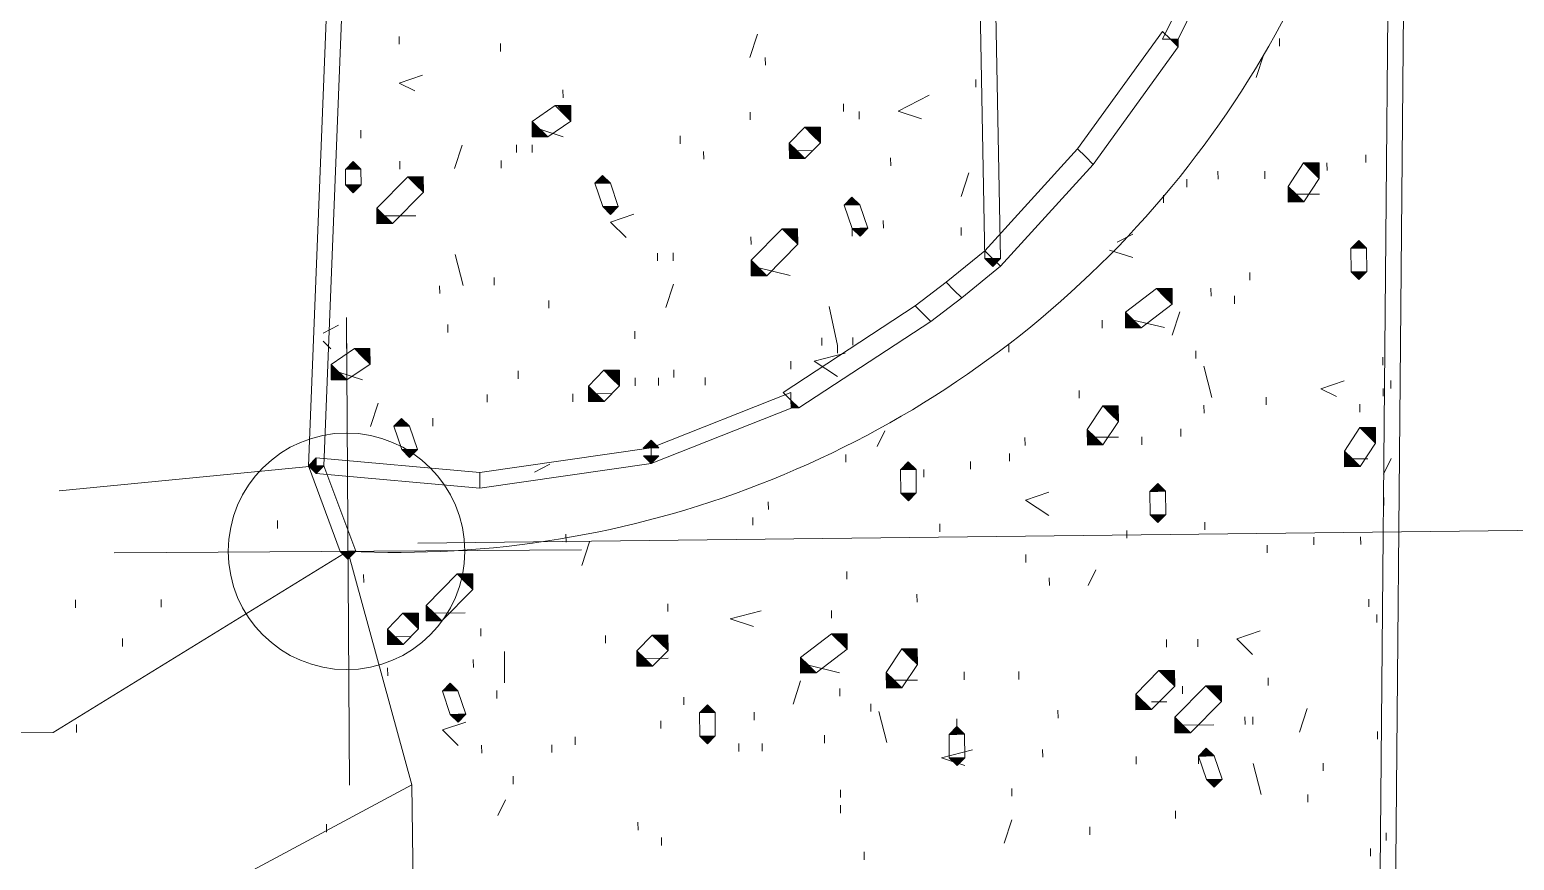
# Model space of a CAD drawing. Header units: inches. Extents: x -5728 to 15181, y 9834 to 15140.
# Drawn here: x 6629.9 to 6782.4, y 14730.9 to 14816.2 of the extents above; entities that cross this region are included whole.
import ezdxf

# ---------------------------------------------------------------- set-up
doc = ezdxf.new("R2010")
doc.units = ezdxf.units.IN
doc.header["$MEASUREMENT"] = 0
doc.linetypes.add('IMPORT-DASHEDX2 _4_', pattern=[0.1125, 0.075, -0.0375])
for name, color, linetype, lineweight in [('PDF_Geometry', 1, 'Continuous', 9), ('PDF_Solid Fills', 1, 'Continuous', 9), ('site plan converted for PDF_dwg', 1, 'Continuous', 9)]:
    doc.layers.add(name, color=color, linetype=linetype, lineweight=lineweight)

# ---------------------------------------------------------------- blocks, each defined once
blk = doc.blocks.new('site plan converted for PDF_dwg-1480341-SITE PLAN')
at = {"layer": 'PDF_Solid Fills'}
for points in [[(4636.92, 4933.8), (4636.92, 4934.6), (4636.12, 4934.6)], [(4574.52, 4926.6), (4573.13, 4928.2), (4574.52, 4928.2)], [(4570.52, 4925), (4570.52, 4926.6), (4572.12, 4925)], [(4600.12, 4924.2), (4598.52, 4925.8), (4600.12, 4925.8)], [(4596.92, 4922.6), (4596.92, 4924.2), (4598.52, 4922.6)], [(4551.32, 4921.8), (4552.12, 4922.6), (4552.92, 4921.8), (4552.12, 4921.8)], [(4559.32, 4919.4), (4557.72, 4921), (4559.32, 4921)], [(4576.92, 4920.2), (4577.72, 4921), (4578.52, 4920.2), (4577.72, 4920.2)], [(4651.32, 4920.2), (4649.72, 4921.8), (4651.32, 4921.8)], [(4552.12, 4919.4), (4551.32, 4920.2), (4552.92, 4920.2)], [(4602.52, 4917.8), (4603.32, 4918.6), (4604.12, 4917.8), (4603.32, 4917.8)], [(4648.12, 4917.8), (4648.12, 4919.4), (4649.72, 4917.8)], [(4554.52, 4916.2), (4554.52, 4917.8), (4556.12, 4916.2)], [(4578.52, 4917), (4577.72, 4917.8), (4579.32, 4917.8)], [(4597.72, 4913.8), (4596.12, 4915.4), (4597.72, 4915.4)], [(4604.12, 4914.6), (4603.32, 4915.4), (4604.92, 4915.4)], [(4654.52, 4913), (4655.32, 4913.8), (4656.12, 4913), (4655.32, 4913)], [(4592.92, 4910.6), (4592.92, 4912.2), (4594.52, 4910.6)], [(4617.72, 4911.4), (4616.92, 4912.2), (4618.43, 4912.11)], [(4655.32, 4909.8), (4654.52, 4910.6), (4656.12, 4910.6)], [(4636.12, 4907.4), (4634.52, 4909), (4636.12, 4909)], [(4631.32, 4905), (4631.32, 4906.6), (4632.92, 4905)], [(4553.72, 4901.8), (4552.12, 4903.4), (4553.72, 4903.4)], [(4549.72, 4900.2), (4549.72, 4901.8), (4551.32, 4900.2)], [(4579.32, 4899.4), (4577.72, 4901), (4579.32, 4901)], [(4576.12, 4897.8), (4576.12, 4899.4), (4577.72, 4897.8)], [(4596.92, 4897), (4597.72, 4897), (4596.92, 4897.8)], [(4630.52, 4895.4), (4628.92, 4897), (4630.52, 4897)], [(4556.12, 4895.4), (4556.92, 4896.2), (4557.72, 4895.4), (4556.92, 4895.4)], [(4627.32, 4893), (4627.32, 4894.6), (4628.92, 4893)], [(4656.92, 4893), (4655.32, 4894.6), (4656.92, 4894.6)], [(4547.32, 4891.4), (4548.12, 4892.2), (4548.12, 4891.4)], [(4557.72, 4892.2), (4556.92, 4893), (4558.52, 4893)], [(4582.52, 4891.4), (4581.72, 4892.2), (4583.32, 4892.2)], [(4653.72, 4890.6), (4653.72, 4892.2), (4655.32, 4890.6)], [(4548.12, 4890.6), (4547.32, 4891.4), (4548.92, 4891.4)], [(4608.12, 4890.6), (4608.92, 4891.4), (4609.72, 4890.6), (4608.92, 4890.6)], [(4633.72, 4888.2), (4634.52, 4889), (4635.32, 4888.2), (4634.52, 4888.2)], [(4608.92, 4887.4), (4608.12, 4888.2), (4609.72, 4888.2)], [(4634.52, 4885), (4633.72, 4885.8), (4635.32, 4885.8)], [(4564.12, 4878.6), (4562.52, 4880.2), (4564.12, 4880.2)], [(4559.32, 4875.4), (4559.32, 4877), (4560.92, 4875.4)], [(4558.52, 4874.6), (4556.92, 4876.2), (4558.52, 4876.2)], [(4555.32, 4873), (4555.32, 4874.6), (4556.92, 4873)], [(4584.12, 4872.2), (4582.52, 4873.8), (4584.12, 4873.8)], [(4602.52, 4872.2), (4600.92, 4873.8), (4602.52, 4873.8)], [(4580.92, 4870.6), (4580.92, 4872.2), (4582.52, 4870.6)], [(4609.72, 4870.6), (4608.12, 4872.2), (4609.72, 4872.2)], [(4597.72, 4869.8), (4597.72, 4871.4), (4599.32, 4869.8)], [(4606.52, 4868.2), (4606.52, 4869.8), (4608.12, 4868.2)], [(4636.12, 4868.2), (4634.52, 4869.8), (4636.12, 4869.8)], [(4560.92, 4868.2), (4561.72, 4869), (4562.52, 4868.2), (4561.72, 4868.2)], [(4640.92, 4866.6), (4639.32, 4868.2), (4640.92, 4868.2)], [(4587.32, 4865.8), (4588.12, 4866.6), (4588.92, 4865.8), (4588.12, 4865.8)], [(4632.12, 4865.8), (4632.12, 4867.4), (4633.72, 4865.8)], [(4562.52, 4865), (4561.72, 4865.8), (4563.32, 4865.8)], [(4636.12, 4863.4), (4636.12, 4865), (4637.72, 4863.4)], [(4588.12, 4862.6), (4587.32, 4863.4), (4588.92, 4863.4)], [(4612.92, 4863.4), (4613.72, 4864.2), (4614.52, 4863.4), (4613.72, 4863.4)], [(4638.52, 4861), (4639.32, 4861.8), (4640.12, 4861), (4639.32, 4861)], [(4613.72, 4860.2), (4612.92, 4861), (4614.52, 4861)], [(4640.12, 4857.8), (4639.32, 4858.6), (4640.92, 4858.6)]]:
    blk.add_hatch(color=147, dxfattribs=at).paths.add_polyline_path(points, flags=0)
at = {"layer": 'PDF_Solid Fills', "lineweight": 15}
for points in [[(4581.72, 4893), (4582.52, 4893.8), (4583.32, 4893), (4582.52, 4893)], [(4551.32, 4881.8), (4550.52, 4882.6), (4552.12, 4882.6)]]:
    blk.add_hatch(color=155, dxfattribs=at).paths.add_polyline_path(points, flags=0)
at = {"layer": 'PDF_Geometry', "color": 155, "lineweight": 15}
for p, q in [((4556.92, 4935.4), (4556.92, 4934.6)), ((4592.92, 4933), (4593.72, 4935.4)), ((4567.32, 4934.6), (4567.32, 4933.8)), ((4647.32, 4934.6), (4647.32, 4933.8)), ((4594.52, 4933), (4594.52, 4932.2)), ((4644.92, 4930.6), (4645.72, 4933)), ((4616.12, 4930.6), (4616.12, 4929.8)), ((4573.72, 4929.8), (4573.72, 4929)), ((4592.92, 4927.4), (4592.92, 4926.6)), ((4602.52, 4928.2), (4602.52, 4927.4)), ((4604.12, 4927.4), (4604.12, 4926.6)), ((4552.92, 4925.8), (4552.92, 4925)), ((4571.32, 4925.8), (4573.72, 4925)), ((4562.52, 4921.8), (4563.32, 4924.2)), ((4568.92, 4924.2), (4568.92, 4923.4)), ((4570.52, 4924.2), (4570.52, 4923.4)), ((4585.72, 4925), (4585.72, 4924.2)), ((4556.92, 4922.6), (4556.92, 4921.8)), ((4567.32, 4922.6), (4567.32, 4921.8)), ((4588.12, 4923.4), (4588.12, 4922.6)), ((4597.72, 4923.4), (4599.32, 4923.4)), ((4607.32, 4922.6), (4607.32, 4921.8)), ((4656.12, 4922.6), (4656.12, 4921.8)), ((4614.52, 4918.6), (4615.32, 4921)), ((4640.92, 4921), (4640.92, 4920.2)), ((4645.72, 4921), (4645.72, 4920.2)), ((4652.12, 4921.8), (4652.12, 4921)), ((4637.72, 4920.2), (4637.72, 4919.4)), ((4635.32, 4918.6), (4635.32, 4917.8)), ((4648.92, 4918.6), (4651.32, 4918.6)), ((4555.32, 4917), (4558.52, 4917)), ((4603.32, 4915.4), (4603.32, 4914.6)), ((4606.52, 4916.2), (4606.52, 4915.4)), ((4614.52, 4915.4), (4614.52, 4914.6)), ((4592.92, 4914.6), (4592.92, 4913.8)), ((4630.52, 4913.8), (4632.12, 4914.6)), ((4563.32, 4909.8), (4562.52, 4913)), ((4583.32, 4913), (4583.32, 4912.2)), ((4584.92, 4913), (4584.92, 4912.2)), ((4629.72, 4913), (4632.12, 4912.2)), ((4566.52, 4910.6), (4566.52, 4909.8)), ((4592.92, 4911.4), (4592.92, 4910.6)), ((4593.72, 4911.4), (4596.92, 4910.6)), ((4644.12, 4910.6), (4644.12, 4909.8)), ((4560.92, 4909.8), (4560.92, 4909)), ((4584.12, 4907.4), (4584.92, 4909.8)), ((4640.12, 4909), (4640.12, 4908.2)), ((4572.12, 4908.2), (4572.12, 4907.4)), ((4642.52, 4908.2), (4642.52, 4907.4)), ((4548.92, 4905), (4550.52, 4905.8)), ((4551.32, 4858.6), (4551.32, 4906.6)), ((4561.72, 4905.8), (4561.72, 4905)), ((4628.92, 4905.8), (4628.92, 4905)), ((4632.12, 4905.8), (4635.32, 4905)), ((4636.12, 4904.2), (4636.92, 4906.6)), ((4548.92, 4904.2), (4549.72, 4903.4)), ((4551.32, 4904.2), (4551.32, 4903.4)), ((4580.92, 4905), (4580.92, 4904.2)), ((4600.12, 4904.2), (4600.12, 4903.4)), ((4603.32, 4904.2), (4603.32, 4903.4)), ((4619.32, 4903.4), (4619.32, 4902.6)), ((4549.72, 4901.8), (4549.72, 4901)), ((4596.92, 4901.8), (4596.92, 4901)), ((4638.52, 4902.6), (4638.52, 4901.8)), ((4657.72, 4901.8), (4657.72, 4901)), ((4550.52, 4901), (4552.92, 4900.2)), ((4568.92, 4901), (4568.92, 4900.2)), ((4580.92, 4900.2), (4580.92, 4899.4)), ((4583.32, 4900.2), (4583.32, 4899.4)), ((4584.92, 4901), (4584.92, 4900.2)), ((4588.12, 4900.2), (4588.12, 4899.4)), ((4640.12, 4897.8), (4639.32, 4901)), ((4565.72, 4898.6), (4565.72, 4897.8)), ((4574.52, 4898.6), (4574.52, 4897.8)), ((4576.92, 4898.6), (4578.52, 4898.6)), ((4626.52, 4898.6), (4626.52, 4897.8)), ((4657.72, 4898.6), (4657.72, 4897.8)), ((4658.52, 4899.4), (4658.52, 4898.6)), ((4553.72, 4895.4), (4554.52, 4897.8)), ((4639.32, 4897), (4639.32, 4896.2)), ((4645.72, 4897.8), (4645.72, 4897)), ((4655.32, 4897), (4655.32, 4896.2)), ((4551.32, 4896.2), (4551.32, 4895.4)), ((4560.12, 4896.2), (4560.12, 4895.4)), ((4605.72, 4893), (4606.52, 4894.6)), ((4620.92, 4893.8), (4620.92, 4893)), ((4628.12, 4893.8), (4630.52, 4893.8)), ((4632.92, 4893.8), (4632.92, 4893)), ((4636.92, 4894.6), (4636.92, 4893.8)), ((4582.52, 4892.2), (4582.52, 4891.4)), ((4602.52, 4892.2), (4602.52, 4891.4)), ((4619.32, 4892.2), (4619.32, 4891.4)), ((4548.12, 4891.4), (4521.72, 4889)), ((4570.52, 4890.6), (4572.12, 4891.4)), ((4610.52, 4890.6), (4610.52, 4889.8)), ((4615.32, 4891.4), (4615.32, 4890.6)), ((4654.52, 4891.4), (4656.12, 4891.4)), ((4657.72, 4889.8), (4658.52, 4891.4)), ((4594.52, 4887.4), (4594.52, 4886.6)), ((4657.72, 4887.4), (4657.72, 4886.6)), ((4544.12, 4885.8), (4544.12, 4885)), ((4592.92, 4885.8), (4592.92, 4885)), ((4612.12, 4885), (4612.12, 4884.2)), ((4639.32, 4885), (4639.32, 4884.2)), ((4558.52, 4883.4), (4731.32, 4884.2)), ((4573.72, 4884.2), (4573.72, 4883.4)), ((4575.32, 4881), (4576.12, 4883.4)), ((4631.32, 4884.2), (4631.32, 4883.4)), ((4650.52, 4883.4), (4650.52, 4882.6)), ((4655.32, 4883.4), (4655.32, 4882.6)), ((4527.32, 4882.6), (4575.32, 4882.6)), ((4620.92, 4881.8), (4620.92, 4881)), ((4645.72, 4882.6), (4645.72, 4881.8)), ((4552.92, 4880.2), (4552.92, 4879.4)), ((4602.52, 4880.2), (4602.52, 4879.4)), ((4627.32, 4878.6), (4628.12, 4880.2)), ((4623.32, 4879.4), (4623.32, 4878.6)), ((4523.32, 4877.8), (4523.32, 4877)), ((4532.12, 4877.8), (4532.12, 4877)), ((4584.12, 4877), (4584.12, 4876.2)), ((4609.72, 4877.8), (4609.72, 4877)), ((4656.12, 4877), (4656.12, 4876.2)), ((4560.12, 4876.2), (4563.32, 4876.2)), ((4600.92, 4876.2), (4600.92, 4875.4)), ((4656.92, 4875.4), (4656.92, 4874.6)), ((4528.12, 4873.8), (4528.12, 4873)), ((4556.12, 4873.8), (4557.72, 4873.8)), ((4564.92, 4874.6), (4564.92, 4873.8)), ((4577.72, 4873.8), (4577.72, 4873)), ((4567.32, 4869), (4567.32, 4872.2)), ((4635.32, 4873), (4635.32, 4872.2)), ((4638.52, 4873), (4638.52, 4872.2)), ((4564.12, 4871.4), (4564.12, 4870.6)), ((4581.72, 4871.4), (4584.12, 4871.4)), ((4555.32, 4870.6), (4555.32, 4869.8)), ((4598.52, 4870.6), (4601.72, 4869.8)), ((4614.52, 4869.8), (4614.52, 4869)), ((4620.12, 4869.8), (4620.12, 4869)), ((4566.52, 4868.2), (4566.52, 4867.4)), ((4596.92, 4866.6), (4597.72, 4869)), ((4601.72, 4868.2), (4601.72, 4867.4)), ((4607.32, 4869), (4609.72, 4869)), ((4636.92, 4868.2), (4636.92, 4867.4)), ((4645.72, 4869), (4645.72, 4868.2)), ((4585.72, 4867.4), (4585.72, 4866.6)), ((4604.92, 4866.6), (4604.92, 4865.8)), ((4633.72, 4866.6), (4635.32, 4866.6)), ((4523.32, 4865), (4523.32, 4864.2)), ((4583.32, 4865), (4583.32, 4864.2)), ((4592.92, 4865.8), (4592.92, 4865)), ((4606.52, 4862.6), (4605.72, 4865.8)), ((4613.72, 4865), (4613.72, 4864.2)), ((4624.12, 4865.8), (4624.12, 4865)), ((4643.32, 4865), (4643.32, 4864.2)), ((4644.12, 4865), (4644.12, 4864.2)), ((4648.92, 4863.4), (4649.72, 4865.8)), ((4574.52, 4863.4), (4574.52, 4862.6)), ((4600.12, 4863.4), (4600.12, 4862.6)), ((4636.92, 4864.2), (4640.12, 4864.2)), ((4656.92, 4863.4), (4656.92, 4862.6)), ((4564.92, 4862.6), (4564.92, 4861.8)), ((4572.12, 4862.6), (4572.12, 4861.8)), ((4591.32, 4862.6), (4591.32, 4861.8)), ((4593.72, 4862.6), (4593.72, 4861.8)), ((4612.92, 4861.8), (4612.92, 4861)), ((4622.52, 4861.8), (4622.52, 4861)), ((4632.12, 4861), (4632.12, 4860.2)), ((4638.52, 4861), (4638.52, 4860.2)), ((4644.92, 4857), (4644.12, 4860.2)), ((4651.32, 4860.2), (4651.32, 4859.4)), ((4568.12, 4859.4), (4568.12, 4858.6)), ((4566.52, 4855.4), (4567.32, 4857)), ((4601.72, 4857.8), (4601.72, 4857)), ((4619.32, 4857.8), (4619.32, 4857)), ((4649.72, 4857), (4649.72, 4856.2)), ((4601.72, 4856.2), (4601.72, 4855.4)), ((4548.92, 4854.6), (4548.92, 4853.8)), ((4580.92, 4854.6), (4580.92, 4853.8)), ((4618.52, 4852.2), (4619.32, 4854.6)), ((4636.12, 4855.4), (4636.12, 4854.6)), ((4583.32, 4853), (4583.32, 4852.2)), ((4627.32, 4853.8), (4627.32, 4853)), ((4657.72, 4853), (4657.72, 4852.2)), ((4604.12, 4851.4), (4604.12, 4850.6)), ((4656.12, 4851.4), (4656.12, 4850.6))]:
    blk.add_line(p, q, dxfattribs=at)
at = {"layer": 'PDF_Geometry', "color": 147}
blk.add_line((4547.32, 4891.4), (4548.12, 4892.2), dxfattribs=at)
at = {"layer": 'PDF_Geometry', "color": 147, "flags": 128}
for points in [[(4650.52, 4378.6), (4651.32, 4378.6), (4660.92, 4990.6), (4659.32, 4990.6), (4649.72, 4378.6)], [(4627.32, 4922.6), (4626.52, 4923.4), (4635.32, 4935.4), (4636.12, 4934.6), (4636.92, 4933.8), (4628.12, 4921.8), (4627.32, 4922.6), (4628.12, 4921.8)], [(4617.72, 4912.2), (4616.92, 4913), (4626.52, 4923.4), (4627.32, 4922.6), (4628.12, 4921.8), (4618.52, 4911.4), (4617.72, 4912.2), (4618.52, 4911.4)], [(4613.72, 4909), (4612.92, 4909.8), (4616.92, 4913), (4617.72, 4912.2), (4618.52, 4911.4), (4614.52, 4908.2), (4613.72, 4909), (4614.52, 4908.2)], [(4610.52, 4906.6), (4609.72, 4907.4), (4612.92, 4909.8), (4613.72, 4909), (4614.52, 4908.2), (4611.32, 4905.8), (4610.52, 4906.6), (4611.32, 4905.8)], [(4582.52, 4892.2), (4582.52, 4891.4), (4596.92, 4897), (4596.92, 4898.6), (4582.52, 4893)], [(4548.12, 4891.4), (4548.12, 4890.6), (4564.92, 4889), (4564.92, 4890.6), (4548.12, 4892.2)], [(4564.92, 4889.8), (4564.92, 4889), (4582.52, 4891.4), (4582.52, 4893), (4564.92, 4890.6)]]:
    blk.add_lwpolyline(points, close=True, dxfattribs=at)
for points in [[(4548.92, 4891.4), (4552.92, 4977.8), (4551.32, 4977.8), (4547.32, 4891.4), (4548.12, 4891.4), (4548.92, 4891.4), (4548.12, 4890.6), (4547.32, 4891.4)], [(4618.52, 4912.2), (4617.72, 4978.6), (4616.12, 4978.6), (4616.92, 4912.2), (4617.72, 4912.2), (4618.52, 4912.2), (4617.72, 4911.4), (4616.92, 4912.2)], [(4636.92, 4934.6), (4643.32, 4947.4), (4641.72, 4947.4), (4635.32, 4934.6), (4636.12, 4934.6), (4636.92, 4934.6), (4636.92, 4933.8)], [(4572.12, 4925), (4574.52, 4926.6), (4573.72, 4927.4), (4572.92, 4928.2), (4570.52, 4926.6), (4571.32, 4925.8), (4572.12, 4925), (4570.52, 4925), (4570.52, 4926.6)], [(4572.92, 4928.2), (4574.52, 4928.2), (4574.52, 4926.6)], [(4598.52, 4922.6), (4600.12, 4924.2), (4599.32, 4925), (4598.52, 4925.8), (4596.92, 4924.2), (4597.72, 4923.4), (4598.52, 4922.6), (4596.92, 4922.6), (4596.92, 4924.2)], [(4598.52, 4925.8), (4600.12, 4925.8), (4600.12, 4924.2)], [(4551.32, 4921.8), (4552.12, 4922.6), (4552.92, 4921.8)], [(4552.92, 4920.2), (4552.92, 4921.8), (4551.32, 4921.8), (4551.32, 4920.2), (4552.12, 4920.2), (4552.92, 4920.2), (4552.12, 4919.4), (4551.32, 4920.2)], [(4556.12, 4916.2), (4559.32, 4919.4), (4558.52, 4920.2), (4557.72, 4921), (4554.52, 4917.8), (4555.32, 4917), (4556.12, 4916.2), (4554.52, 4916.2), (4554.52, 4917.8)], [(4557.72, 4921), (4559.32, 4921), (4559.32, 4919.4)], [(4576.92, 4920.2), (4577.72, 4921), (4578.52, 4920.2)], [(4649.72, 4917.8), (4651.32, 4920.2), (4650.52, 4921), (4649.72, 4921.8), (4648.12, 4919.4), (4648.92, 4918.6), (4649.72, 4917.8), (4648.12, 4917.8), (4648.12, 4919.4)], [(4649.72, 4921.8), (4651.32, 4921.8), (4651.32, 4920.2)], [(4579.32, 4917.8), (4578.52, 4920.2), (4576.92, 4920.2), (4577.72, 4917.8), (4578.52, 4917.8), (4579.32, 4917.8), (4578.52, 4917), (4577.72, 4917.8)], [(4602.52, 4917.8), (4603.32, 4918.6), (4604.12, 4917.8)], [(4604.92, 4915.4), (4604.12, 4917.8), (4602.52, 4917.8), (4603.32, 4915.4), (4604.12, 4915.4), (4604.92, 4915.4), (4604.12, 4914.6), (4603.32, 4915.4)], [(4594.52, 4910.6), (4597.72, 4913.8), (4596.92, 4914.6), (4596.12, 4915.4), (4592.92, 4912.2), (4593.72, 4911.4), (4594.52, 4910.6), (4592.92, 4910.6), (4592.92, 4912.2)], [(4596.12, 4915.4), (4597.72, 4915.4), (4597.72, 4913.8)], [(4654.52, 4913), (4655.32, 4913.8), (4656.12, 4913)], [(4656.12, 4910.6), (4656.12, 4913), (4654.52, 4913), (4654.52, 4910.6), (4655.32, 4910.6), (4656.12, 4910.6), (4655.32, 4909.8), (4654.52, 4910.6)], [(4632.92, 4905), (4636.12, 4907.4), (4635.32, 4908.2), (4634.52, 4909), (4631.32, 4906.6), (4632.12, 4905.8), (4632.92, 4905), (4631.32, 4905), (4631.32, 4906.6)], [(4634.52, 4909), (4636.12, 4909), (4636.12, 4907.4)], [(4597.72, 4897), (4611.32, 4905.8), (4610.52, 4906.6), (4609.72, 4907.4), (4596.12, 4898.6), (4596.92, 4897.8), (4597.72, 4897), (4596.92, 4897)], [(4551.32, 4900.2), (4553.72, 4901.8), (4552.92, 4902.6), (4552.12, 4903.4), (4549.72, 4901.8), (4550.52, 4901), (4551.32, 4900.2), (4549.72, 4900.2), (4549.72, 4901.8)], [(4552.12, 4903.4), (4553.72, 4903.4), (4553.72, 4901.8)], [(4577.72, 4897.8), (4579.32, 4899.4), (4578.52, 4900.2), (4577.72, 4901), (4576.12, 4899.4), (4576.92, 4898.6), (4577.72, 4897.8), (4576.12, 4897.8), (4576.12, 4899.4)], [(4577.72, 4901), (4579.32, 4901), (4579.32, 4899.4)], [(4628.92, 4893), (4630.52, 4895.4), (4629.72, 4896.2), (4628.92, 4897), (4627.32, 4894.6), (4628.12, 4893.8), (4628.92, 4893), (4627.32, 4893), (4627.32, 4894.6)], [(4628.92, 4897), (4630.52, 4897), (4630.52, 4895.4)], [(4556.12, 4895.4), (4556.92, 4896.2), (4557.72, 4895.4)], [(4558.52, 4893), (4557.72, 4895.4), (4556.12, 4895.4), (4556.92, 4893), (4557.72, 4893), (4558.52, 4893), (4557.72, 4892.2), (4556.92, 4893)], [(4581.72, 4893), (4582.52, 4893.8), (4583.32, 4893)], [(4655.32, 4890.6), (4656.92, 4893), (4656.12, 4893.8), (4655.32, 4894.6), (4653.72, 4892.2), (4654.52, 4891.4), (4655.32, 4890.6), (4653.72, 4890.6), (4653.72, 4892.2)], [(4655.32, 4894.6), (4656.92, 4894.6), (4656.92, 4893)], [(4583.32, 4892.2), (4582.52, 4891.4), (4581.72, 4892.2)], [(4552.12, 4882.6), (4548.92, 4891.4), (4547.32, 4891.4), (4550.52, 4882.6), (4551.32, 4882.6), (4552.12, 4882.6), (4551.32, 4881.8), (4550.52, 4882.6)], [(4608.12, 4890.6), (4608.92, 4891.4), (4609.72, 4890.6)], [(4609.72, 4888.2), (4609.72, 4890.6), (4608.12, 4890.6), (4608.12, 4888.2), (4608.92, 4888.2), (4609.72, 4888.2), (4608.92, 4887.4), (4608.12, 4888.2)], [(4633.72, 4888.2), (4634.52, 4889), (4635.32, 4888.2)], [(4635.32, 4885.8), (4635.32, 4888.2), (4633.72, 4888.2), (4633.72, 4885.8), (4634.52, 4885.8), (4635.32, 4885.8), (4634.52, 4885), (4633.72, 4885.8)], [(4560.92, 4875.4), (4564.12, 4878.6), (4563.32, 4879.4), (4562.52, 4880.2), (4559.32, 4877), (4560.12, 4876.2), (4560.92, 4875.4), (4559.32, 4875.4), (4559.32, 4877)], [(4562.52, 4880.2), (4564.12, 4880.2), (4564.12, 4878.6)], [(4556.92, 4873), (4558.52, 4874.6), (4557.72, 4875.4), (4556.92, 4876.2), (4555.32, 4874.6), (4556.12, 4873.8), (4556.92, 4873), (4555.32, 4873), (4555.32, 4874.6)], [(4556.92, 4876.2), (4558.52, 4876.2), (4558.52, 4874.6)], [(4582.52, 4870.6), (4584.12, 4872.2), (4583.32, 4873), (4582.52, 4873.8), (4580.92, 4872.2), (4581.72, 4871.4), (4582.52, 4870.6), (4580.92, 4870.6), (4580.92, 4872.2)], [(4582.52, 4873.8), (4584.12, 4873.8), (4584.12, 4872.2)], [(4599.32, 4869.8), (4602.52, 4872.2), (4601.72, 4873), (4600.92, 4873.8), (4597.72, 4871.4), (4598.52, 4870.6), (4599.32, 4869.8), (4597.72, 4869.8), (4597.72, 4871.4)], [(4600.92, 4873.8), (4602.52, 4873.8), (4602.52, 4872.2)], [(4608.12, 4868.2), (4609.72, 4870.6), (4608.92, 4871.4), (4608.12, 4872.2), (4606.52, 4869.8), (4607.32, 4869), (4608.12, 4868.2), (4606.52, 4868.2), (4606.52, 4869.8)], [(4608.12, 4872.2), (4609.72, 4872.2), (4609.72, 4870.6)], [(4633.72, 4865.8), (4636.12, 4868.2), (4635.32, 4869), (4634.52, 4869.8), (4632.12, 4867.4), (4632.92, 4866.6), (4633.72, 4865.8), (4632.12, 4865.8), (4632.12, 4867.4)], [(4634.52, 4869.8), (4636.12, 4869.8), (4636.12, 4868.2)], [(4560.92, 4868.2), (4561.72, 4869), (4562.52, 4868.2)], [(4563.32, 4865.8), (4562.52, 4868.2), (4560.92, 4868.2), (4561.72, 4865.8), (4562.52, 4865.8), (4563.32, 4865.8), (4562.52, 4865), (4561.72, 4865.8)], [(4637.72, 4863.4), (4640.92, 4866.6), (4640.12, 4867.4), (4639.32, 4868.2), (4636.12, 4865), (4636.92, 4864.2), (4637.72, 4863.4), (4636.12, 4863.4), (4636.12, 4865)], [(4639.32, 4868.2), (4640.92, 4868.2), (4640.92, 4866.6)], [(4587.32, 4865.8), (4588.12, 4866.6), (4588.92, 4865.8)], [(4588.92, 4863.4), (4588.92, 4865.8), (4587.32, 4865.8), (4587.32, 4863.4), (4588.12, 4863.4), (4588.92, 4863.4), (4588.12, 4862.6), (4587.32, 4863.4)], [(4612.92, 4863.4), (4613.72, 4864.2), (4614.52, 4863.4)], [(4614.52, 4861), (4614.52, 4863.4), (4612.92, 4863.4), (4612.92, 4861), (4613.72, 4861), (4614.52, 4861), (4613.72, 4860.2), (4612.92, 4861)], [(4638.52, 4861), (4639.32, 4861.8), (4640.12, 4861)], [(4640.92, 4858.6), (4640.12, 4861), (4638.52, 4861), (4639.32, 4858.6), (4640.12, 4858.6), (4640.92, 4858.6), (4640.12, 4857.8), (4639.32, 4858.6)]]:
    blk.add_lwpolyline(points, dxfattribs=at)
at = {"layer": 'PDF_Geometry', "color": 155, "lineweight": 15, "flags": 128}
for points in [[(4558.52, 4929.8), (4556.92, 4930.6), (4559.32, 4931.4)], [(4610.52, 4926.6), (4608.12, 4927.4), (4611.32, 4929)], [(4580.12, 4914.6), (4578.52, 4916.2), (4580.92, 4917)], [(4601.72, 4902.6), (4601.72, 4903.4), (4600.92, 4907.4)], [(4601.72, 4900.2), (4599.32, 4901.8), (4602.52, 4902.6)], [(4652.92, 4897.8), (4651.32, 4898.6), (4653.72, 4899.4)], [(4623.32, 4885.8), (4620.92, 4887.4), (4623.32, 4888.2)], [(4551.32, 4882.6), (4557.72, 4858.6), (4558.52, 4740.2), (4553.72, 4471.4), (4546.52, 4470.6), (4470.52, 4487.4), (4484.92, 4577), (4485.72, 4717.8), (4458.52, 4765), (4513.72, 4835.4), (4557.72, 4858.6)], [(4551.32, 4882.6), (4520.92, 4864.2), (4496.92, 4864.2)], [(4592.92, 4874.6), (4590.52, 4875.4), (4593.72, 4876.2)], [(4644.12, 4871.4), (4642.52, 4873), (4644.92, 4873.8)], [(4562.52, 4862.6), (4560.92, 4864.2), (4563.32, 4865)], [(4614.52, 4860.2), (4612.12, 4861), (4615.32, 4861.8)]]:
    blk.add_lwpolyline(points, dxfattribs=at)
at = {"layer": 'PDF_Geometry', "color": 155, "lineweight": 15}
blk.add_circle((4551.18, 4882.6), 12.14, dxfattribs=at)
blk.add_arc((4556.94, 4985.74), 103.29, 266.8815, 2.6956, dxfattribs=at)
at = {"layer": 'PDF_Solid Fills', "color": 147}
for p, q in [((4636.92, 4934.6), (4636.12, 4934.6)), ((4636.12, 4934.6), (4636.92, 4933.8)), ((4636.92, 4933.8), (4636.92, 4934.6)), ((4574.52, 4926.6), (4573.13, 4928.2)), ((4573.13, 4928.2), (4574.52, 4928.2)), ((4574.52, 4928.2), (4574.52, 4926.6)), ((4570.52, 4925), (4570.52, 4926.6)), ((4570.52, 4926.6), (4572.12, 4925)), ((4600.12, 4924.2), (4598.52, 4925.8)), ((4598.52, 4925.8), (4600.12, 4925.8)), ((4600.12, 4925.8), (4600.12, 4924.2)), ((4572.12, 4925), (4570.52, 4925)), ((4596.92, 4922.6), (4596.92, 4924.2)), ((4596.92, 4924.2), (4598.52, 4922.6)), ((4551.32, 4921.8), (4552.12, 4922.6)), ((4552.12, 4922.6), (4552.92, 4921.8)), ((4598.52, 4922.6), (4596.92, 4922.6)), ((4552.12, 4921.8), (4551.32, 4921.8)), ((4552.92, 4921.8), (4552.12, 4921.8)), ((4559.32, 4919.4), (4557.72, 4921)), ((4557.72, 4921), (4559.32, 4921)), ((4559.32, 4921), (4559.32, 4919.4)), ((4576.92, 4920.2), (4577.72, 4921)), ((4577.72, 4921), (4578.52, 4920.2)), ((4651.32, 4920.2), (4649.72, 4921.8)), ((4649.72, 4921.8), (4651.32, 4921.8)), ((4651.32, 4921.8), (4651.32, 4920.2)), ((4552.12, 4919.4), (4551.32, 4920.2)), ((4551.32, 4920.2), (4552.92, 4920.2)), ((4552.92, 4920.2), (4552.12, 4919.4)), ((4577.72, 4920.2), (4576.92, 4920.2)), ((4578.52, 4920.2), (4577.72, 4920.2)), ((4602.52, 4917.8), (4603.32, 4918.6)), ((4603.32, 4918.6), (4604.12, 4917.8)), ((4648.12, 4917.8), (4648.12, 4919.4)), ((4648.12, 4919.4), (4649.72, 4917.8)), ((4554.52, 4916.2), (4554.52, 4917.8)), ((4554.52, 4917.8), (4556.12, 4916.2)), ((4578.52, 4917), (4577.72, 4917.8)), ((4577.72, 4917.8), (4579.32, 4917.8)), ((4579.32, 4917.8), (4578.52, 4917)), ((4603.32, 4917.8), (4602.52, 4917.8)), ((4604.12, 4917.8), (4603.32, 4917.8)), ((4649.72, 4917.8), (4648.12, 4917.8)), ((4556.12, 4916.2), (4554.52, 4916.2)), ((4597.72, 4913.8), (4596.12, 4915.4)), ((4596.12, 4915.4), (4597.72, 4915.4)), ((4597.72, 4915.4), (4597.72, 4913.8)), ((4604.12, 4914.6), (4603.32, 4915.4)), ((4603.32, 4915.4), (4604.92, 4915.4)), ((4604.92, 4915.4), (4604.12, 4914.6)), ((4654.52, 4913), (4655.32, 4913.8)), ((4655.32, 4913.8), (4656.12, 4913)), ((4592.92, 4910.6), (4592.92, 4912.2)), ((4592.92, 4912.2), (4594.52, 4910.6)), ((4617.72, 4911.4), (4616.92, 4912.2)), ((4616.92, 4912.2), (4618.43, 4912.11)), ((4618.43, 4912.11), (4617.72, 4911.4)), ((4655.32, 4913), (4654.52, 4913)), ((4656.12, 4913), (4655.32, 4913)), ((4594.52, 4910.6), (4592.92, 4910.6)), ((4655.32, 4909.8), (4654.52, 4910.6)), ((4654.52, 4910.6), (4656.12, 4910.6)), ((4656.12, 4910.6), (4655.32, 4909.8)), ((4636.12, 4907.4), (4634.52, 4909)), ((4634.52, 4909), (4636.12, 4909)), ((4636.12, 4909), (4636.12, 4907.4)), ((4631.32, 4905), (4631.32, 4906.6)), ((4631.32, 4906.6), (4632.92, 4905)), ((4632.92, 4905), (4631.32, 4905)), ((4553.72, 4901.8), (4552.12, 4903.4)), ((4552.12, 4903.4), (4553.72, 4903.4)), ((4553.72, 4903.4), (4553.72, 4901.8)), ((4549.72, 4900.2), (4549.72, 4901.8)), ((4549.72, 4901.8), (4551.32, 4900.2)), ((4551.32, 4900.2), (4549.72, 4900.2)), ((4579.32, 4899.4), (4577.72, 4901)), ((4577.72, 4901), (4579.32, 4901)), ((4579.32, 4901), (4579.32, 4899.4)), ((4576.12, 4897.8), (4576.12, 4899.4)), ((4576.12, 4899.4), (4577.72, 4897.8)), ((4577.72, 4897.8), (4576.12, 4897.8)), ((4597.72, 4897), (4596.92, 4897.8)), ((4596.92, 4897.8), (4596.92, 4897)), ((4596.92, 4897), (4597.72, 4897)), ((4630.52, 4895.4), (4628.92, 4897)), ((4628.92, 4897), (4630.52, 4897)), ((4630.52, 4897), (4630.52, 4895.4)), ((4556.12, 4895.4), (4556.92, 4896.2)), ((4556.92, 4895.4), (4556.12, 4895.4)), ((4556.92, 4896.2), (4557.72, 4895.4)), ((4557.72, 4895.4), (4556.92, 4895.4)), ((4627.32, 4893), (4627.32, 4894.6)), ((4627.32, 4894.6), (4628.92, 4893)), ((4656.92, 4893), (4655.32, 4894.6)), ((4655.32, 4894.6), (4656.92, 4894.6)), ((4656.92, 4894.6), (4656.92, 4893)), ((4547.32, 4891.4), (4548.12, 4892.2)), ((4548.12, 4892.2), (4548.12, 4891.4)), ((4557.72, 4892.2), (4556.92, 4893)), ((4556.92, 4893), (4558.52, 4893)), ((4558.52, 4893), (4557.72, 4892.2)), ((4582.52, 4891.4), (4581.72, 4892.2)), ((4581.72, 4892.2), (4583.32, 4892.2)), ((4583.32, 4892.2), (4582.52, 4891.4)), ((4628.92, 4893), (4627.32, 4893)), ((4653.72, 4890.6), (4653.72, 4892.2)), ((4653.72, 4892.2), (4655.32, 4890.6)), ((4548.12, 4890.6), (4547.32, 4891.4)), ((4547.32, 4891.4), (4548.92, 4891.4)), ((4548.12, 4891.4), (4547.32, 4891.4)), ((4548.92, 4891.4), (4548.12, 4890.6)), ((4608.12, 4890.6), (4608.92, 4891.4)), ((4608.92, 4890.6), (4608.12, 4890.6)), ((4608.92, 4891.4), (4609.72, 4890.6)), ((4609.72, 4890.6), (4608.92, 4890.6)), ((4655.32, 4890.6), (4653.72, 4890.6)), ((4633.72, 4888.2), (4634.52, 4889)), ((4634.52, 4889), (4635.32, 4888.2)), ((4608.92, 4887.4), (4608.12, 4888.2)), ((4608.12, 4888.2), (4609.72, 4888.2)), ((4609.72, 4888.2), (4608.92, 4887.4)), ((4634.52, 4888.2), (4633.72, 4888.2)), ((4635.32, 4888.2), (4634.52, 4888.2)), ((4634.52, 4885), (4633.72, 4885.8)), ((4633.72, 4885.8), (4635.32, 4885.8)), ((4635.32, 4885.8), (4634.52, 4885)), ((4564.12, 4878.6), (4562.52, 4880.2)), ((4562.52, 4880.2), (4564.12, 4880.2)), ((4564.12, 4880.2), (4564.12, 4878.6)), ((4559.32, 4875.4), (4559.32, 4877)), ((4559.32, 4877), (4560.92, 4875.4)), ((4558.52, 4874.6), (4556.92, 4876.2)), ((4556.92, 4876.2), (4558.52, 4876.2)), ((4558.52, 4876.2), (4558.52, 4874.6)), ((4560.92, 4875.4), (4559.32, 4875.4)), ((4555.32, 4873), (4555.32, 4874.6)), ((4555.32, 4874.6), (4556.92, 4873)), ((4584.12, 4872.2), (4582.52, 4873.8)), ((4582.52, 4873.8), (4584.12, 4873.8)), ((4584.12, 4873.8), (4584.12, 4872.2)), ((4602.52, 4872.2), (4600.92, 4873.8)), ((4600.92, 4873.8), (4602.52, 4873.8)), ((4602.52, 4873.8), (4602.52, 4872.2)), ((4556.92, 4873), (4555.32, 4873)), ((4580.92, 4870.6), (4580.92, 4872.2)), ((4580.92, 4872.2), (4582.52, 4870.6)), ((4609.72, 4870.6), (4608.12, 4872.2)), ((4608.12, 4872.2), (4609.72, 4872.2)), ((4609.72, 4872.2), (4609.72, 4870.6)), ((4597.72, 4869.8), (4597.72, 4871.4)), ((4597.72, 4871.4), (4599.32, 4869.8)), ((4582.52, 4870.6), (4580.92, 4870.6)), ((4599.32, 4869.8), (4597.72, 4869.8)), ((4606.52, 4868.2), (4606.52, 4869.8)), ((4606.52, 4869.8), (4608.12, 4868.2)), ((4636.12, 4868.2), (4634.52, 4869.8)), ((4634.52, 4869.8), (4636.12, 4869.8)), ((4636.12, 4869.8), (4636.12, 4868.2)), ((4560.92, 4868.2), (4561.72, 4869)), ((4561.72, 4868.2), (4560.92, 4868.2)), ((4561.72, 4869), (4562.52, 4868.2)), ((4562.52, 4868.2), (4561.72, 4868.2)), ((4608.12, 4868.2), (4606.52, 4868.2)), ((4640.92, 4866.6), (4639.32, 4868.2)), ((4639.32, 4868.2), (4640.92, 4868.2)), ((4640.92, 4868.2), (4640.92, 4866.6)), ((4587.32, 4865.8), (4588.12, 4866.6)), ((4588.12, 4866.6), (4588.92, 4865.8)), ((4632.12, 4865.8), (4632.12, 4867.4)), ((4632.12, 4867.4), (4633.72, 4865.8)), ((4562.52, 4865), (4561.72, 4865.8)), ((4561.72, 4865.8), (4563.32, 4865.8)), ((4563.32, 4865.8), (4562.52, 4865)), ((4588.12, 4865.8), (4587.32, 4865.8)), ((4588.92, 4865.8), (4588.12, 4865.8)), ((4633.72, 4865.8), (4632.12, 4865.8)), ((4636.12, 4863.4), (4636.12, 4865)), ((4636.12, 4865), (4637.72, 4863.4)), ((4588.12, 4862.6), (4587.32, 4863.4)), ((4587.32, 4863.4), (4588.92, 4863.4)), ((4588.92, 4863.4), (4588.12, 4862.6)), ((4612.92, 4863.4), (4613.72, 4864.2)), ((4613.72, 4863.4), (4612.92, 4863.4)), ((4613.72, 4864.2), (4614.52, 4863.4)), ((4614.52, 4863.4), (4613.72, 4863.4)), ((4637.72, 4863.4), (4636.12, 4863.4)), ((4638.52, 4861), (4639.32, 4861.8)), ((4639.32, 4861.8), (4640.12, 4861)), ((4613.72, 4860.2), (4612.92, 4861)), ((4612.92, 4861), (4614.52, 4861)), ((4614.52, 4861), (4613.72, 4860.2)), ((4639.32, 4861), (4638.52, 4861)), ((4640.12, 4861), (4639.32, 4861)), ((4640.12, 4857.8), (4639.32, 4858.6)), ((4639.32, 4858.6), (4640.92, 4858.6)), ((4640.92, 4858.6), (4640.12, 4857.8))]:
    blk.add_line(p, q, dxfattribs=at)
at = {"layer": 'PDF_Solid Fills', "color": 155, "lineweight": 15}
for p, q in [((4581.72, 4893), (4582.52, 4893.8)), ((4582.52, 4893.8), (4583.32, 4893)), ((4582.52, 4893), (4581.72, 4893)), ((4583.32, 4893), (4582.52, 4893)), ((4551.32, 4881.8), (4550.52, 4882.6)), ((4550.52, 4882.6), (4552.12, 4882.6)), ((4552.12, 4882.6), (4551.32, 4881.8))]:
    blk.add_line(p, q, dxfattribs=at)

msp = doc.modelspace()

# ---------------------------------------------------------------- block references
at = {"layer": 'site plan converted for PDF_dwg', "color": 147, "linetype": 'IMPORT-DASHEDX2 _4_', "rotation": 0.383349167194431}
msp.add_blockref('site plan converted for PDF_dwg-1480341-SITE PLAN', (2144.04, 9849.68), dxfattribs=at)

doc.saveas('drawing.dxf')
